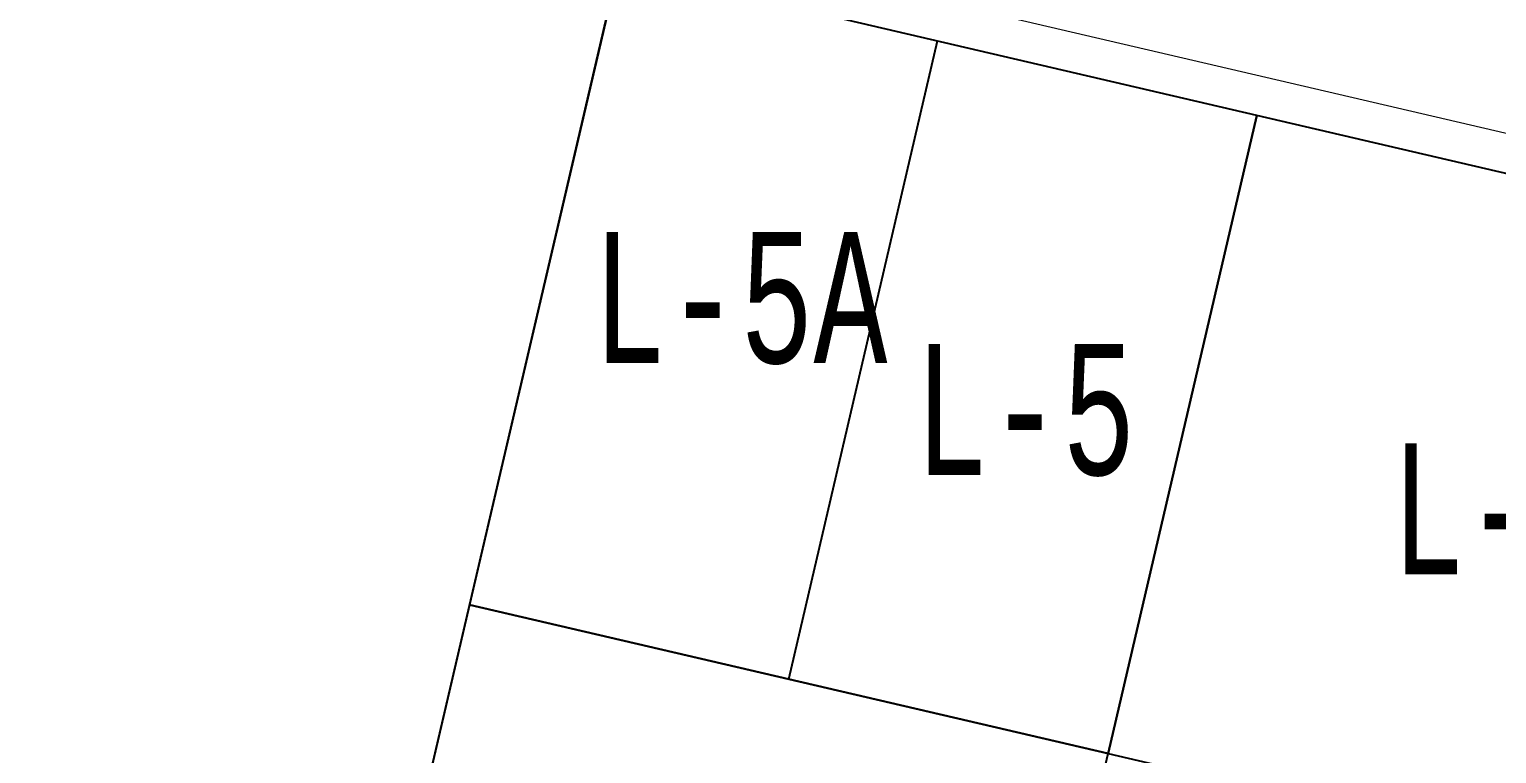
# Model space of a CAD drawing. Header units: millimetres. Extents: x 474016 to 477875, y 2288607 to 2292200.
# Drawn here: x 474050.5 to 474106.5, y 2289038.3 to 2289066 of the extents above; entities that cross this region are included whole.
import ezdxf
from ezdxf.enums import TextEntityAlignment as Align

# ---------------------------------------------------------------- set-up
doc = ezdxf.new("R2010")
doc.units = ezdxf.units.MM
doc.header["$LTSCALE"] = 50
for name, color, linetype, lineweight in [('BANQUETA', 251, 'Continuous', 5), ('LOTES', 6, 'Continuous', 15), ('MANZANAS', 4, 'Continuous', 15)]:
    doc.layers.add(name, color=color, linetype=linetype, lineweight=lineweight)
for name, color, linetype in [('CVL_LOTIF', 1, 'Continuous'), ('POLIG. FISICO-TOPOGRAF', 194, 'Continuous'), ('POLIGONALGRAL', 7, 'Continuous')]:
    doc.layers.add(name, color=color, linetype=linetype)
doc.layers.add('MZ Y LT', color=7, linetype='Continuous', lineweight=13, true_color=0x0d2bf2)
doc.styles.add('MONOTXT4', font='MONOTXT4.shx', dxfattribs={"width": 0.55})

msp = doc.modelspace()

# ---------------------------------------------------------------- linework, layer by layer
msp.add_lwpolyline([(474015.964, 2288823.713), (474235.189, 2289764.407)])
at = {"layer": 'BANQUETA'}
msp.add_lwpolyline([(474061.289, 2289018.201), (474183.026, 2288989.83, 0.414214), (474185.428, 2288991.324), (474196.549, 2289039.045, 0.414214), (474195.055, 2289041.447), (474073.318, 2289069.817)], format="xyb", dxfattribs=at)
at = {"layer": 'CVL_LOTIF'}
for points in [[(474097.325, 2289062.682), (474072.977, 2289068.357), (474067.303, 2289044.009), (474091.651, 2289038.335)], [(474091.651, 2289038.335), (474067.303, 2289044.009), (474061.629, 2289019.661), (474085.976, 2289013.987)]]:
    msp.add_lwpolyline(points, close=True, dxfattribs=at)
for points in [[(474079.477, 2289041.172), (474085.151, 2289065.52)], [(474115.998, 2289032.661), (474121.672, 2289057.008), (474097.325, 2289062.682), (474091.651, 2289038.335), (474115.998, 2289032.661)]]:
    msp.add_lwpolyline(points, dxfattribs=at)
at = {"layer": 'LOTES'}
msp.add_line((474091.651, 2289038.335), (474097.325, 2289062.682), dxfattribs=at)
at = {"layer": 'MANZANAS'}
msp.add_lwpolyline([(474015.964, 2288823.713), (474235.189, 2289764.407), (474345.027, 2290122.777)], dxfattribs=at)
at = {"layer": 'POLIG. FISICO-TOPOGRAF'}
msp.add_lwpolyline([(474142.508, 2288807.157), (474015.964, 2288823.713), (474235.189, 2289764.407), (474514.9, 2290677.025), (474993.885, 2291112.494), (475533.744, 2290888.924), (474404.538, 2289616.523), (474693.544, 2289380.89), (474519.469, 2288757.839), (474392.255, 2288774.482)], dxfattribs=at)
at = {"layer": 'POLIGONALGRAL', "color": 3}
msp.add_lwpolyline([(474015.964, 2288823.713), (474235.189, 2289764.407), (474345.027, 2290122.777), (474674.083, 2289920.248), (474404.538, 2289616.523), (474693.544, 2289380.89), (474519.469, 2288757.839)], close=True, dxfattribs=at)

# ---------------------------------------------------------------- texts
at = {"layer": 'MZ Y LT', "lineweight": 13, "style": 'MONOTXT4', "width": 0.65}
for s, p in [('L-5A', (474077.608, 2289055.697)), ('L-5', (474088.484, 2289051.43)), ('L-4', (474106.661, 2289047.672))]:
    msp.add_text(s, height=5, dxfattribs=at).set_placement(p, align=Align.MIDDLE)

doc.saveas('drawing.dxf')
